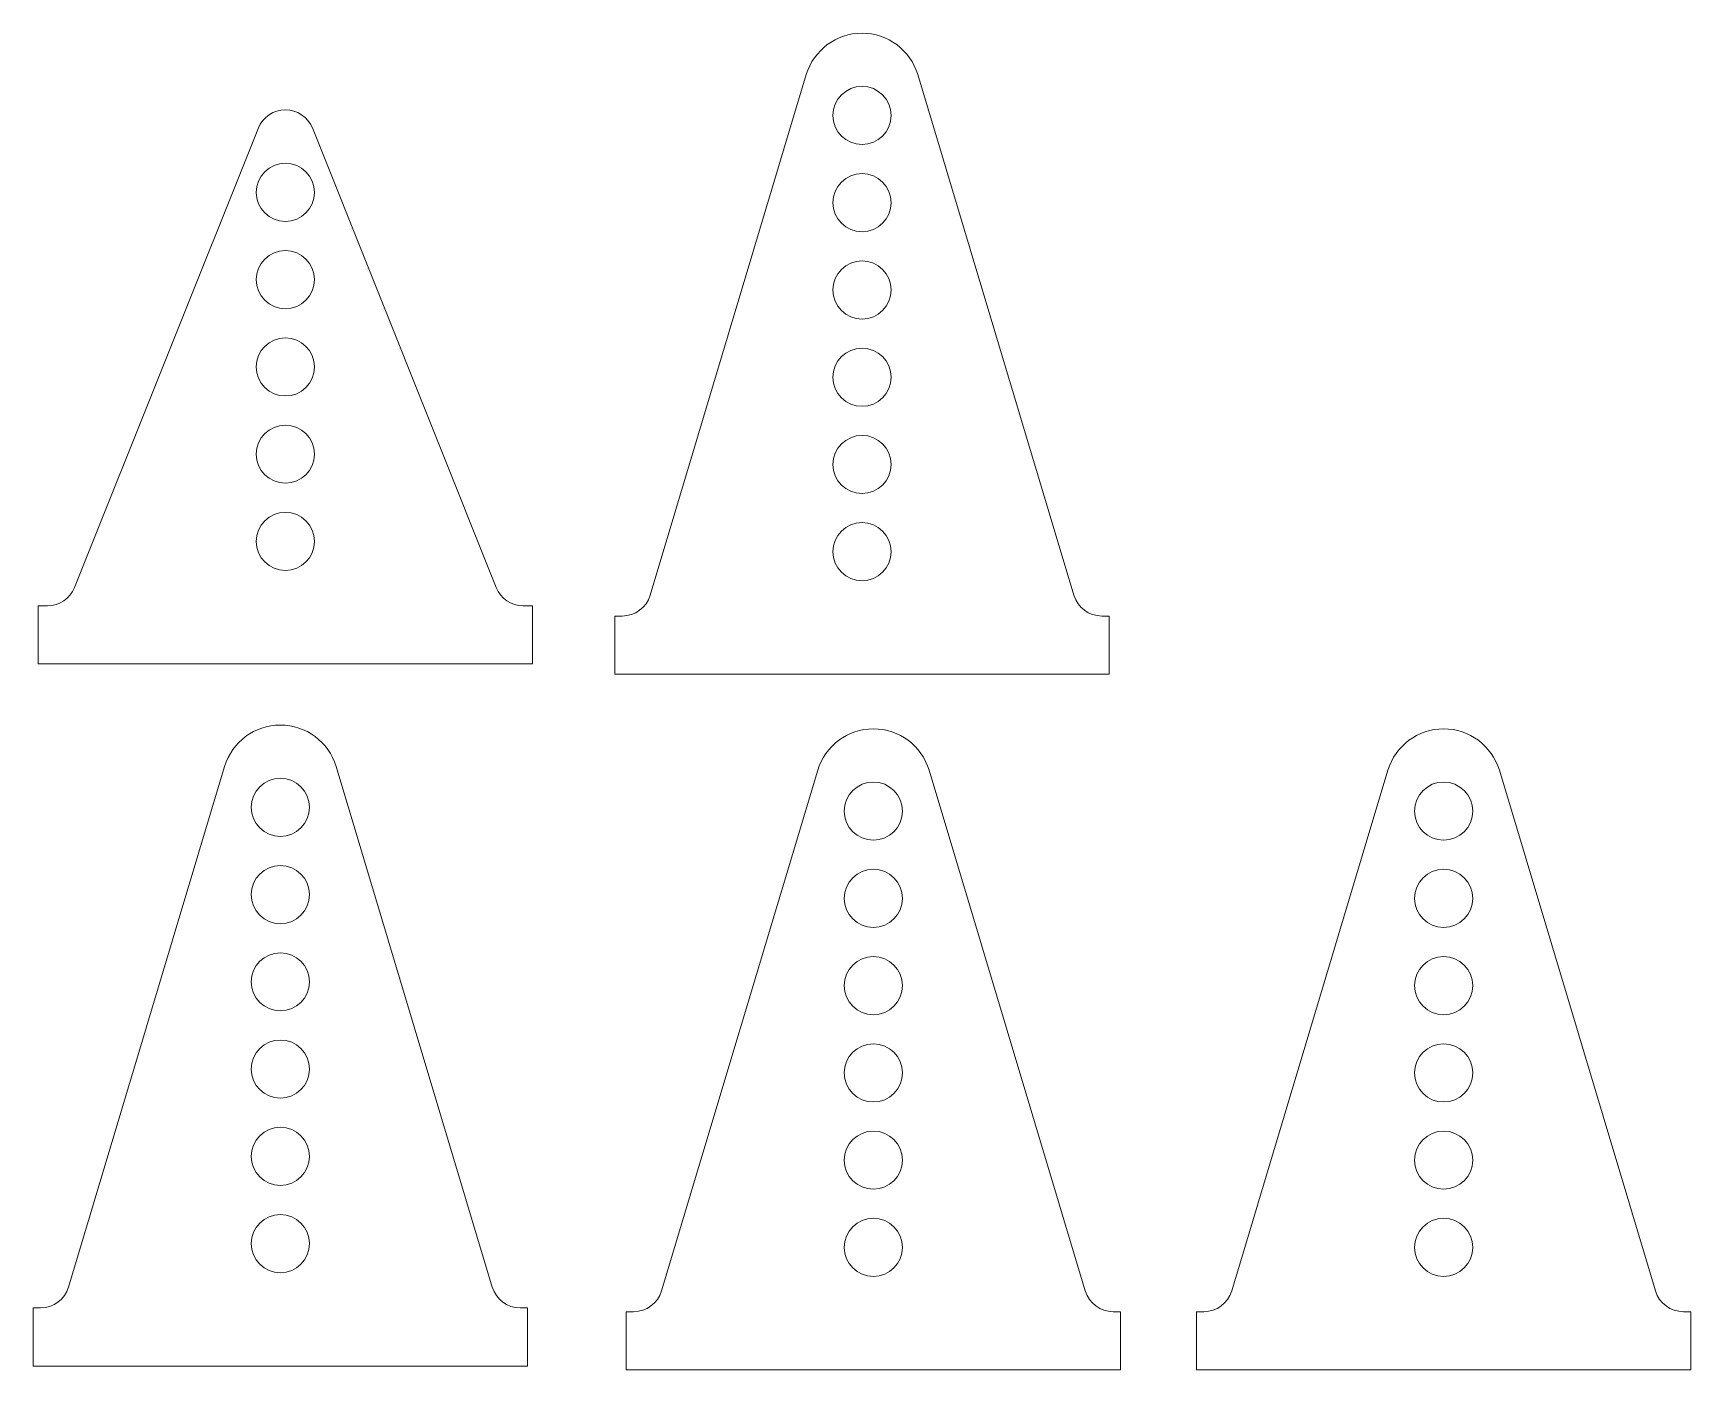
# Model space of a CAD drawing. Header units: millimetres. Extents: x 0.1118 to 0.1688, y 0.7605 to 0.8065.
import ezdxf

# ---------------------------------------------------------------- set-up
doc = ezdxf.new("R2010")
doc.units = ezdxf.units.MM

msp = doc.modelspace()

# ---------------------------------------------------------------- linework, layer by layer
at = {"color": 7, "linetype": 'Continuous', "lineweight": 15}
for p, q in [((0.1329831085923432, 0.7871617684034983), (0.1383536603875708, 0.8050636077209236)), ((0.1421849655284554, 0.8050636077209236), (0.147555517323683, 0.7871617684034983)), ((0.113193055729762, 0.7874320152780754), (0.1195131365755356, 0.8032279847219247)), ((0.1213700213192015, 0.8032279847219247), (0.127690102164975, 0.7874320152780754)), ((0.1119415789473685, 0.786803491740567), (0.1119415789473685, 0.784803491740567)), ((0.1119415789473685, 0.786803491740567), (0.1122646133579291, 0.786803491740567)), ((0.128618544536808, 0.786803491740567), (0.1289415789473685, 0.786803491740567)), ((0.1289415789473685, 0.786803491740567), (0.1289415789473685, 0.784803491740567)), ((0.1317693129580131, 0.7864491162890646), (0.1317693129580131, 0.7844491162890646)), ((0.1317693129580131, 0.7864491162890646), (0.132025282307122, 0.7864491162890646)), ((0.1485133436089041, 0.7864491162890646), (0.1487693129580131, 0.7864491162890646)), ((0.1487693129580131, 0.7864491162890646), (0.1487693129580131, 0.7844491162890646)), ((0.1119415789473685, 0.784803491740567), (0.1289415789473685, 0.784803491740567)), ((0.1317693129580131, 0.7844491162890646), (0.1487693129580131, 0.7844491162890646)), ((0.1129841693983028, 0.7633735002550139), (0.1183547211935304, 0.7812753395724392)), ((0.122186026334415, 0.7812753395724392), (0.1275565781296426, 0.7633735002550139)), ((0.1333741135255765, 0.7632427954849668), (0.1387446653208041, 0.781144634802392)), ((0.1425759704616887, 0.781144634802392), (0.1479465222569163, 0.7632427954849668)), ((0.1529798290325708, 0.7632427954849675), (0.1583503808277984, 0.7811446348023928)), ((0.162181685968683, 0.7811446348023928), (0.1675522377639106, 0.7632427954849675)), ((0.1117703737639727, 0.7626608481405802), (0.1117703737639727, 0.7606608481405802)), ((0.1117703737639727, 0.7626608481405802), (0.1120263431130817, 0.7626608481405802)), ((0.1285144044148638, 0.7626608481405802), (0.1287703737639727, 0.7626608481405802)), ((0.1287703737639727, 0.7626608481405802), (0.1287703737639727, 0.7606608481405802)), ((0.1321603178912464, 0.762530143370533), (0.1321603178912464, 0.760530143370533)), ((0.1321603178912464, 0.762530143370533), (0.1324162872403554, 0.762530143370533)), ((0.1489043485421375, 0.762530143370533), (0.1491603178912464, 0.762530143370533)), ((0.1491603178912464, 0.762530143370533), (0.1491603178912464, 0.760530143370533)), ((0.1517660333982407, 0.7625301433705338), (0.1517660333982407, 0.7605301433705338)), ((0.1517660333982407, 0.7625301433705338), (0.1520220027473497, 0.7625301433705338)), ((0.1685100640491318, 0.7625301433705338), (0.1687660333982407, 0.7625301433705338)), ((0.1687660333982407, 0.7625301433705338), (0.1687660333982407, 0.7605301433705338)), ((0.1117703737639727, 0.7606608481405802), (0.1287703737639727, 0.7606608481405802)), ((0.1321603178912464, 0.760530143370533), (0.1491603178912464, 0.760530143370533)), ((0.1517660333982407, 0.7605301433705338), (0.1687660333982407, 0.7605301433705338))]:
    msp.add_line(p, q, dxfattribs=at)
for centre, radius in [((0.140269312958013, 0.8036591449196833), 0.001000000000000112), ((0.1204415789473685, 0.8010135203711857), 0.001000000000000001), ((0.140269312958013, 0.8006591449196833), 0.001000000000000001), ((0.1204415789473685, 0.7980135203711857), 0.001000000000000001), ((0.1402693129580131, 0.7976591449196833), 0.001000000000000001), ((0.1204415789473686, 0.7950135203711857), 0.001000000000000001), ((0.1402693129580131, 0.7946591449196833), 0.001000000000000001), ((0.1204415789473686, 0.7920135203711857), 0.001000000000000001), ((0.1402693129580131, 0.7916591449196833), 0.001000000000000001), ((0.1204415789473686, 0.7890135203711857), 0.001000000000000001), ((0.1402693129580131, 0.7886591449196833), 0.001000000000000001), ((0.1202703737639727, 0.7798708767711988), 0.0009999999999998899), ((0.1406603178912464, 0.7797401720011516), 0.0009999999999998899), ((0.1602660333982407, 0.7797401720011525), 0.001000000000000112), ((0.1202703737639727, 0.7768708767711989), 0.001000000000000001), ((0.1406603178912464, 0.7767401720011518), 0.001000000000000001), ((0.1602660333982407, 0.7767401720011525), 0.001000000000000001), ((0.1202703737639727, 0.7738708767711989), 0.001000000000000001), ((0.1406603178912464, 0.7737401720011517), 0.001000000000000001), ((0.1602660333982407, 0.7737401720011525), 0.001000000000000001), ((0.1202703737639728, 0.7708708767711989), 0.001000000000000001), ((0.1406603178912464, 0.7707401720011517), 0.001000000000000001), ((0.1602660333982407, 0.7707401720011525), 0.001000000000000001), ((0.1202703737639728, 0.7678708767711989), 0.001000000000000001), ((0.1406603178912465, 0.7677401720011517), 0.001000000000000001), ((0.1602660333982408, 0.7677401720011525), 0.001000000000000001), ((0.1202703737639728, 0.7648708767711989), 0.001000000000000001), ((0.1406603178912465, 0.7647401720011517), 0.001000000000000001), ((0.1602660333982408, 0.7647401720011525), 0.001000000000000001)]:
    msp.add_circle(centre, radius, dxfattribs=at)
for centre, radius, start, end in [((0.1402693129580131, 0.8044889119497909), 0.001999999999999987, 16.69924423399317, 163.3007557660068), ((0.1204415789473685, 0.8028565082594332), 0.0009999999999999773, 21.80670339894882, 158.1932966010512), ((0.1122646133579291, 0.787803491740567), 0.001000000000000006, 270.0000000000008, 338.1932966010457), ((0.128618544536808, 0.787803491740567), 0.001000000000000006, 201.8067033989558, 270.0000000000008), ((0.132025282307122, 0.7874491162890646), 0.001000000000000001, 270.0000000000008, 343.3007557660106), ((0.1485133436089041, 0.7874491162890646), 0.001000000000000001, 196.699244233991, 270.0000000000008), ((0.1202703737639727, 0.7807006438013065), 0.002, 16.69924423399305, 163.300755766007), ((0.1406603178912464, 0.7805699390312594), 0.001999999999999987, 16.69924423399317, 163.3007557660068), ((0.1602660333982407, 0.7805699390312602), 0.001999999999999987, 16.69924423399317, 163.3007557660068), ((0.1120263431130817, 0.7636608481405802), 0.001000000000000001, 270.0000000000008, 343.3007557660106), ((0.1285144044148638, 0.7636608481405802), 0.001000000000000001, 196.699244233991, 270.0000000000008), ((0.1324162872403554, 0.763530143370533), 0.001000000000000001, 270.0000000000008, 343.3007557660106), ((0.1489043485421375, 0.763530143370533), 0.001000000000000001, 196.699244233991, 270.0000000000008), ((0.1520220027473497, 0.7635301433705338), 0.001000000000000001, 270.0000000000008, 343.3007557660106), ((0.1685100640491318, 0.7635301433705338), 0.001000000000000001, 196.699244233991, 270.0000000000008)]:
    msp.add_arc(centre, radius, start, end, dxfattribs=at)

doc.saveas('drawing.dxf')
